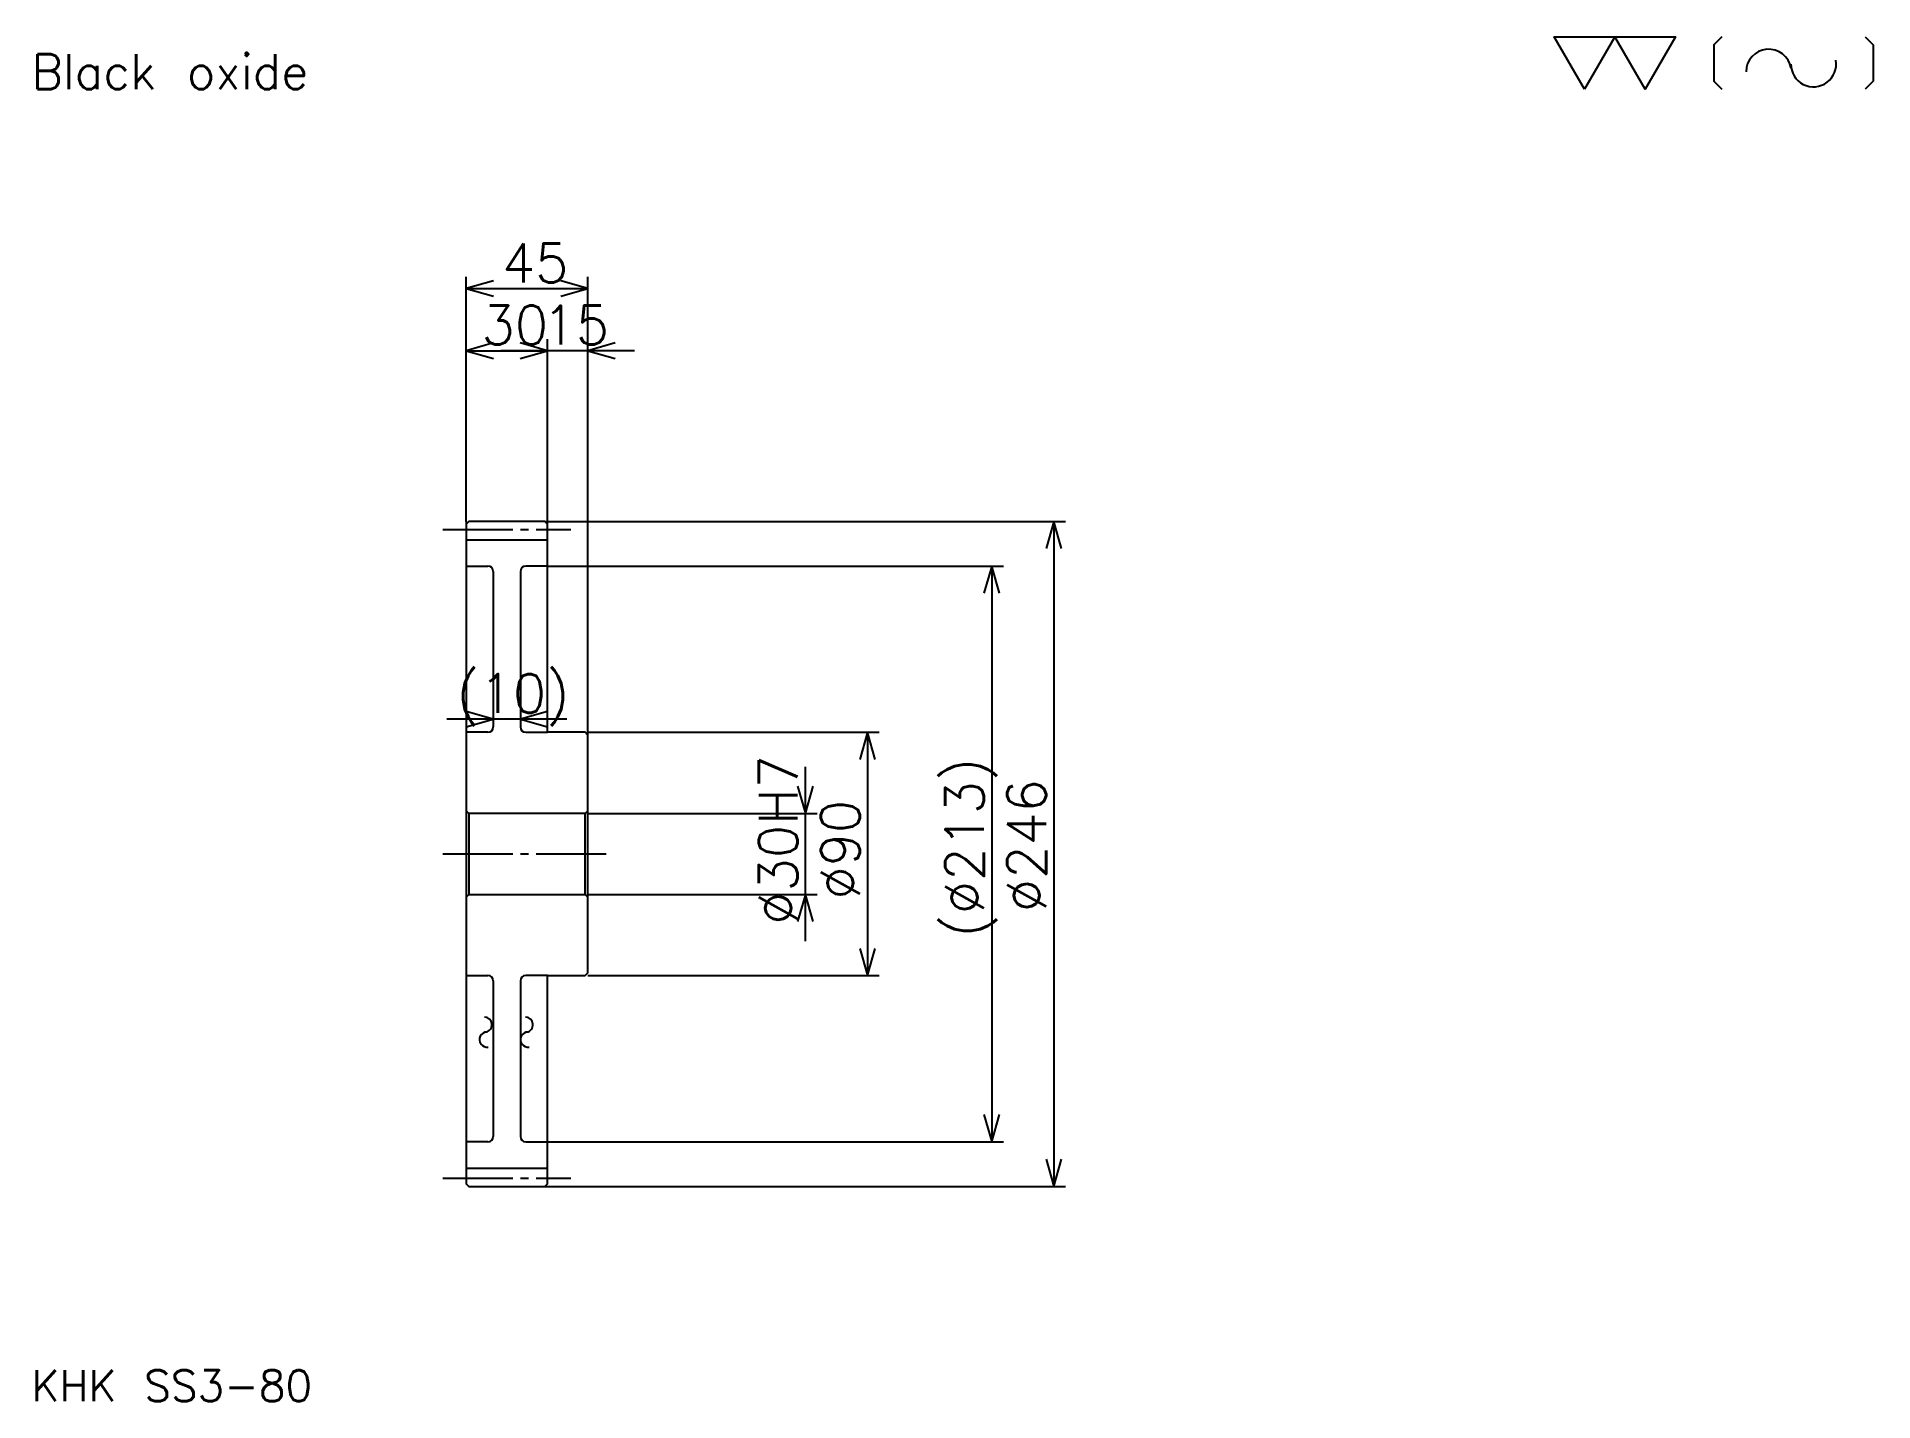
# Model space of a CAD drawing. Extents: x 31 to 710, y 32 to 536.
import ezdxf

# ---------------------------------------------------------------- set-up
doc = ezdxf.new("R2010")
doc.units = 0
doc.linetypes.add('DASHDOT', pattern=[34.468084, 25.851064, -2.87234, 2.87234, -2.87234])
doc.layers.get('0').update_dxf_attribs({"linetype": 'CONTINUOUS'})
doc.layers.add('DASHDOT', color=6, linetype='DASHDOT')
doc.styles.add('KANJI', font='TXT', dxfattribs={"bigfont": 'BIGFONT'})

msp = doc.modelspace()

# ---------------------------------------------------------------- linework, layer by layer
at = {"color": 5}
for p, q in [((189.574463, 357.095764), (189.574463, 447.574463)), ((189.574463, 443.265961), (234.574463, 443.265961)), ((234.574463, 357.095764), (234.574463, 447.574463)), ((219.574463, 357.095764), (219.574463, 424.595764)), ((189.574463, 420.287231), (219.574463, 420.287231)), ((251.808502, 420.287231), (202.340424, 420.287231)), ((189.574463, 357.095764), (189.574463, 356.095764)), ((218.574463, 357.095764), (234.574463, 357.095764)), ((219.574463, 356.095764), (219.574463, 357.095764)), ((234.574463, 357.095764), (411.223389, 357.095764)), ((234.574463, 278.095764), (234.574463, 357.095764)), ((406.914886, 357.095764), (406.914886, 111.095749)), ((219.574463, 340.595764), (234.574463, 340.595764)), ((234.574463, 340.595764), (388.24469, 340.595764)), ((383.936157, 340.595764), (383.936157, 127.595749)), ((226.808502, 283.968079), (182.340424, 283.968079)), ((234.574463, 279.095764), (342.287231, 279.095764)), ((337.978729, 279.095764), (337.978729, 189.095749)), ((315, 201.86171), (315, 266.329803)), ((234.574463, 249.095749), (319.308502, 249.095749)), ((234.574463, 219.095749), (319.308502, 219.095749)), ((234.574463, 189.095749), (342.287231, 189.095749)), ((219.574463, 127.595749), (234.574463, 127.595749)), ((234.574463, 127.595749), (388.24469, 127.595749)), ((218.574463, 111.095749), (234.574463, 111.095749)), ((234.574463, 111.095749), (411.223389, 111.095749))]:
    msp.add_line(p, q, dxfattribs=at)
at = {"color": 4}
for p, q in [((189.574463, 350.345764), (219.574463, 350.345764)), ((189.574463, 340.595764), (197.574463, 340.595764)), ((219.574463, 340.595764), (211.574463, 340.595764)), ((199.574463, 338.595764), (199.574463, 281.095764)), ((209.574463, 338.595764), (209.574463, 281.095764)), ((197.574463, 279.095764), (189.574463, 279.095764)), ((211.574463, 279.095764), (219.574463, 279.095764)), ((234.574463, 250.095749), (233.574463, 249.095749)), ((189.574463, 218.095749), (190.574463, 219.095749)), ((234.574463, 218.095749), (233.574463, 219.095749)), ((189.574463, 189.095749), (197.574463, 189.095749)), ((199.574463, 187.095749), (199.574463, 129.595749)), ((209.574463, 187.095749), (209.574463, 129.595749)), ((219.574463, 189.095749), (211.574463, 189.095749)), ((197.574463, 127.595749), (189.574463, 127.595749)), ((211.574463, 127.595749), (219.574463, 127.595749)), ((189.574463, 117.845749), (219.574463, 117.845749))]:
    msp.add_line(p, q, dxfattribs=at)
at = {"color": 7}
for points in [[(603.191467, 517.021301), (591.989319, 536.438354), (636.797852, 536.438354), (625.595703, 517.021301), (614.393616, 536.438354), (603.191467, 517.021301)], [(653.974426, 536.438354), (650.987183, 533.451111), (650.987183, 520.008545), (653.974426, 517.021301)], [(706.997864, 536.438354), (709.985107, 533.451111), (709.985107, 520.008545), (706.997864, 517.021301)]]:
    msp.add_lwpolyline(points, dxfattribs=at)
at = {"color": 5}
for points in [[(199.627655, 446.138306), (189.574463, 443.265961), (199.627655, 440.393616)], [(224.521271, 440.393616), (234.574463, 443.265961), (224.521271, 446.138306)], [(199.627655, 423.159607), (189.574463, 420.287231), (199.627655, 417.414917)], [(209.521271, 417.414917), (219.574463, 420.287231), (209.521271, 423.159607)], [(209.521271, 417.414917), (219.574463, 420.287231), (209.521271, 423.159607)], [(244.627655, 423.159607), (234.574463, 420.287231), (244.627655, 417.414917)], [(409.787231, 347.042542), (406.914886, 357.095764), (404.042542, 347.042542)], [(386.808533, 330.542542), (383.936157, 340.595764), (381.063843, 330.542542)], [(189.521271, 281.095764), (199.574463, 283.968079), (189.521271, 286.840424)], [(219.627655, 286.840424), (209.574463, 283.968079), (219.627655, 281.095764)], [(340.851074, 269.042542), (337.978729, 279.095764), (335.106384, 269.042542)], [(312.127655, 259.148926), (315, 249.095749), (317.872314, 259.148926)], [(317.872314, 209.042557), (315, 219.095749), (312.127655, 209.042557)], [(335.106384, 199.148941), (337.978729, 189.095749), (340.851074, 199.148941)], [(381.063843, 137.648941), (383.936157, 127.595749), (386.808533, 137.648941)], [(404.042542, 121.148941), (406.914886, 111.095749), (409.787231, 121.148941)]]:
    msp.add_lwpolyline(points, dxfattribs=at)
at = {"color": 4}
for points in [[(219.574463, 356.095764), (218.574463, 357.095764), (190.574463, 357.095764), (189.574463, 356.095764), (189.574463, 218.095749)], [(189.574463, 218.095749), (189.574463, 112.095749), (190.574463, 111.095749), (218.574463, 111.095749), (219.574463, 112.095749), (219.574463, 189.095749), (233.574463, 189.095749), (234.574463, 190.095749), (234.574463, 278.095764), (233.574463, 279.095764), (219.574463, 279.095764), (219.574463, 356.095764)], [(189.574463, 250.095749), (190.574463, 249.095749), (190.574463, 219.095749), (233.574463, 219.095749), (233.574463, 249.095749), (190.574463, 249.095749)]]:
    msp.add_lwpolyline(points, dxfattribs=at)
at = {"color": 7}
for centre, radius, start, end in [((671.337769, 523.40387), 8.401596, 10, 180), ((687.885681, 526.321716), 8.401596, 180, 10), ((196.258896, 170.920212), 2.800532, 280, 90), ((211.429108, 170.920212), 2.800532, 280, 90), ((197.231522, 165.404236), 2.800532, 90, 280), ((212.401733, 165.404236), 2.800532, 90, 280)]:
    msp.add_arc(centre, radius, start, end, dxfattribs=at)
at = {"color": 4}
for centre, start, end in [((197.574463, 338.595764), 0, 90), ((211.574463, 338.595764), 90, 180), ((197.574463, 281.095764), 270, 0), ((211.574463, 281.095764), 180, 270), ((197.574463, 187.095749), 0, 90), ((211.574463, 187.095749), 90, 180), ((197.574463, 129.595749), 270, 0), ((211.574463, 129.595749), 180, 270)]:
    msp.add_arc(centre, 2, start, end, dxfattribs=at)
at = {"layer": 'DASHDOT', "color": 7}
for p, q in [((180.957443, 354.095764), (228.191483, 354.095764)), ((180.957443, 234.095749), (243.191483, 234.095749)), ((180.957443, 114.095749), (228.191483, 114.095749))]:
    msp.add_line(p, q, dxfattribs=at)

# ---------------------------------------------------------------- texts
at = {"color": 7, "style": 'KANJI'}
for s, height, p in [('Black oxide', 12.925532, (28.723404, 517.021301)), ('45', 14.361702, (202.739349, 445.563843)), ('30', 14.361702, (195.239349, 422.585114)), ('15', 14.361702, (217.739349, 422.585114)), ('(10)', 14.361702, (185.904251, 286.265961)), ('KHK SS3-80', 11.489362, (28.723404, 31.595745))]:
    msp.add_text(s, height=height, dxfattribs=at).set_placement(p)
for s, p in [('%%c30H7', (312.127655, 207.885651)), ('(%%c213)', (381.063843, 203.218094)), ('%%c246', (404.042542, 212.553192)), ('%%c90', (335.106384, 217.220749))]:
    msp.add_text(s, height=14.361702, rotation=90, dxfattribs=at).set_placement(p)

doc.saveas('drawing.dxf')
